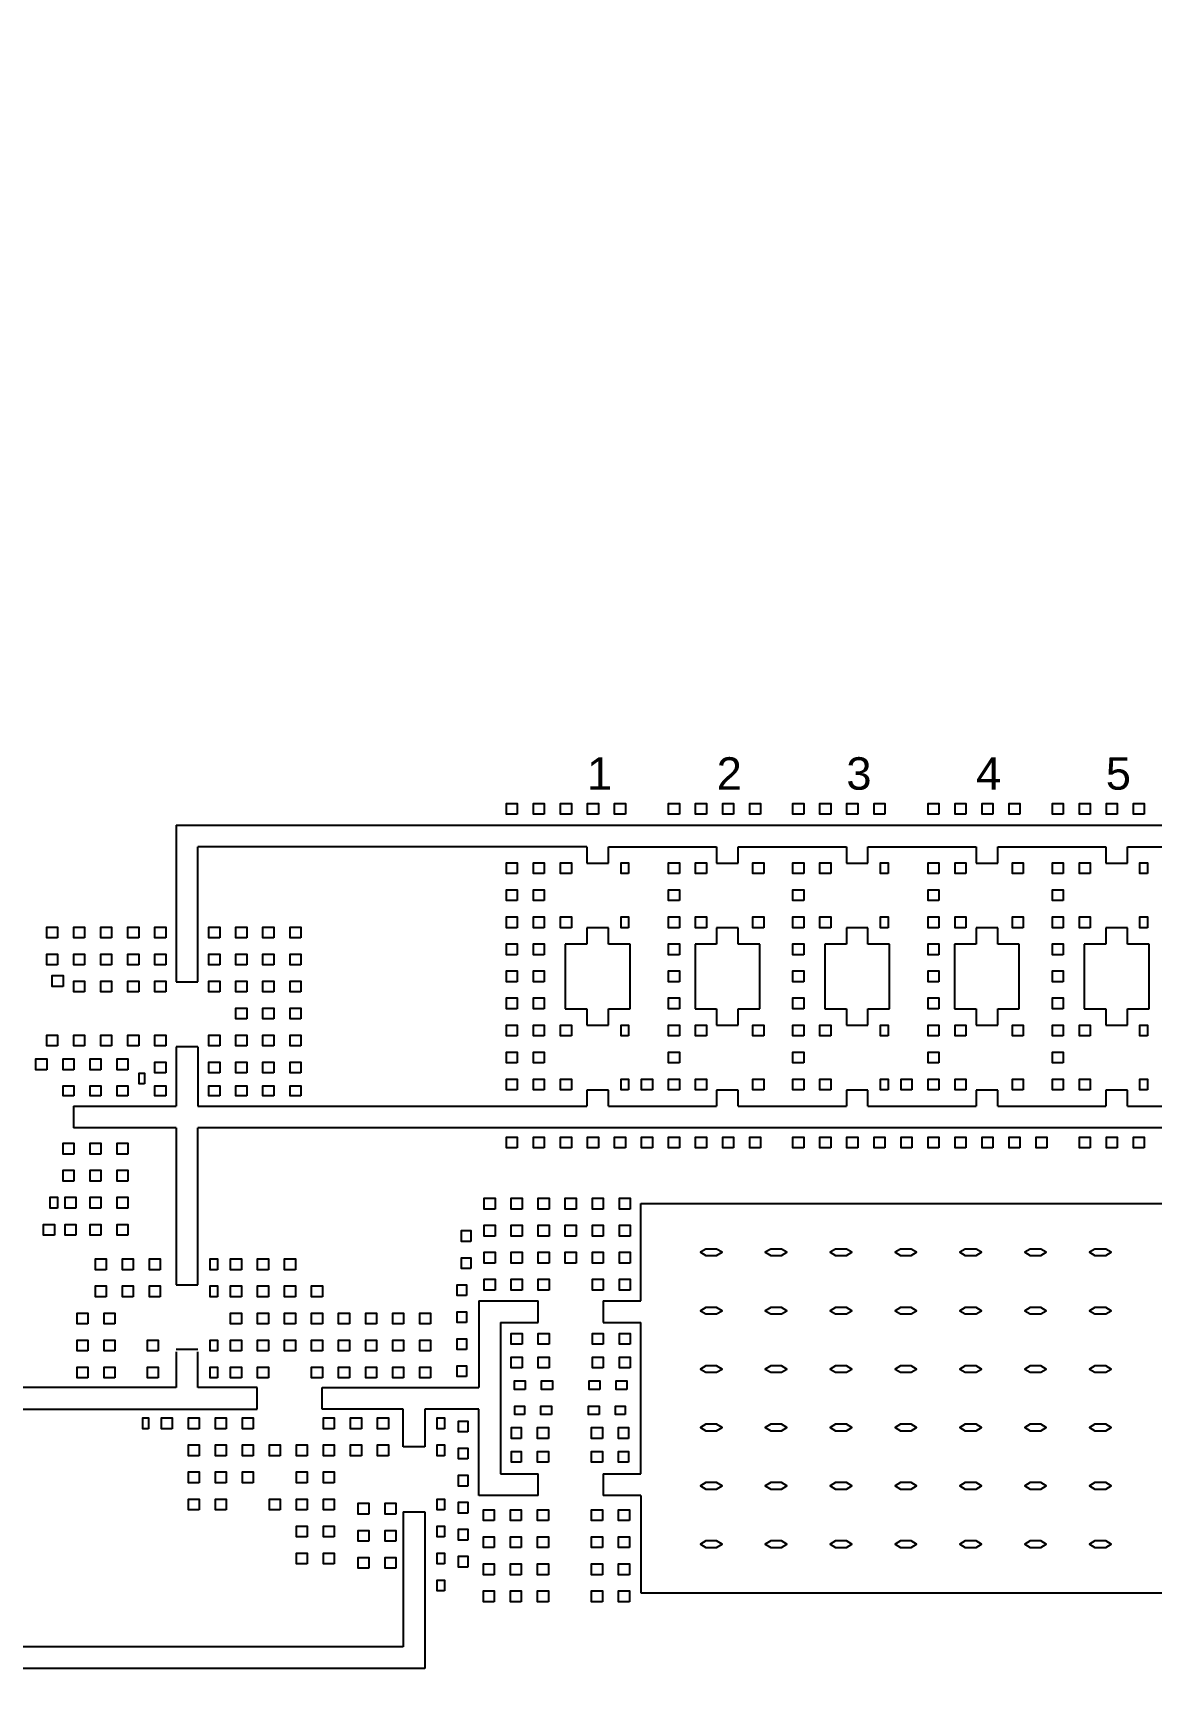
# Model space of a CAD drawing. Header units: millimetres. Extents: x -15719 to 274281, y 25504 to 323346.
# Drawn here: x 58276 to 63449, y 95999 to 103695 of the extents above; entities that cross this region are included whole.
import ezdxf

# ---------------------------------------------------------------- set-up
doc = ezdxf.new("R2010")
doc.units = ezdxf.units.MM
doc.layers.add('CLEAR', color=140, linetype='Continuous')
doc.layers.add('OPAQUE', color=10, linetype='Continuous')
doc.styles.get("Standard").update_dxf_attribs({"font": 'arial.ttf'})

msp = doc.modelspace()

# ---------------------------------------------------------------- linework, layer by layer
at = {"layer": 'CLEAR'}
for p, q in [((58936.8, 100033.7), (69386.8, 100033.7)), ((58936.8, 100033.7), (58936.8, 99308.7)), ((60836.8, 99933.7), (59036.8, 99933.7)), ((59036.8, 99308.7), (59036.8, 99933.7)), ((60836.8, 99933.7), (60836.8, 99858.7)), ((60936.8, 99858.7), (60936.8, 99933.7)), ((60936.8, 99933.7), (61436.8, 99933.7)), ((61436.8, 99933.7), (61436.8, 99858.7)), ((61536.8, 99858.7), (61536.8, 99933.7)), ((61536.8, 99933.7), (62036.8, 99933.7)), ((62036.8, 99933.7), (62036.8, 99858.7)), ((62136.8, 99858.7), (62136.8, 99933.7)), ((62136.8, 99933.7), (62636.8, 99933.7)), ((62636.8, 99933.7), (62636.8, 99858.7)), ((62736.8, 99858.7), (62736.8, 99933.7)), ((62736.8, 99933.7), (63236.8, 99933.7)), ((63236.8, 99933.7), (63236.8, 99858.7)), ((63336.8, 99858.7), (63336.8, 99933.7)), ((63336.8, 99933.7), (63836.8, 99933.7)), ((60836.8, 99858.7), (60936.8, 99858.7)), ((61436.8, 99858.7), (61536.8, 99858.7)), ((62036.8, 99858.7), (62136.8, 99858.7)), ((62636.8, 99858.7), (62736.8, 99858.7)), ((63236.8, 99858.7), (63336.8, 99858.7)), ((60936.8, 99558.7), (60836.8, 99558.7)), ((60836.8, 99558.7), (60836.8, 99483.7)), ((60936.8, 99483.7), (60936.8, 99558.7)), ((61536.8, 99558.7), (61436.8, 99558.7)), ((61436.8, 99558.7), (61436.8, 99483.7)), ((61536.8, 99483.7), (61536.8, 99558.7)), ((62136.8, 99558.7), (62036.8, 99558.7)), ((62036.8, 99558.7), (62036.8, 99483.7)), ((62136.8, 99483.7), (62136.8, 99558.7)), ((62736.8, 99558.7), (62636.8, 99558.7)), ((62636.8, 99558.7), (62636.8, 99483.7)), ((62736.8, 99483.7), (62736.8, 99558.7)), ((63336.8, 99558.7), (63236.8, 99558.7)), ((63236.8, 99558.7), (63236.8, 99483.7)), ((63336.8, 99483.7), (63336.8, 99558.7)), ((60836.8, 99483.7), (60736.8, 99483.7)), ((60736.8, 99483.7), (60736.8, 99183.7)), ((61036.8, 99483.7), (60936.8, 99483.7)), ((61036.8, 99183.7), (61036.8, 99483.7)), ((61436.8, 99483.7), (61336.8, 99483.7)), ((61336.8, 99483.7), (61336.8, 99183.7)), ((61636.8, 99483.7), (61536.8, 99483.7)), ((61636.8, 99183.7), (61636.8, 99483.7)), ((62036.8, 99483.7), (61936.8, 99483.7)), ((61936.8, 99483.7), (61936.8, 99183.7)), ((62236.8, 99483.7), (62136.8, 99483.7)), ((62236.8, 99183.7), (62236.8, 99483.7)), ((62636.8, 99483.7), (62536.8, 99483.7)), ((62536.8, 99483.7), (62536.8, 99183.7)), ((62836.8, 99483.7), (62736.8, 99483.7)), ((62836.8, 99183.7), (62836.8, 99483.7)), ((63236.8, 99483.7), (63136.8, 99483.7)), ((63136.8, 99483.7), (63136.8, 99183.7)), ((63436.8, 99483.7), (63336.8, 99483.7)), ((63436.8, 99183.7), (63436.8, 99483.7)), ((58936.8, 99308.7), (59036.8, 99308.7)), ((60736.8, 99183.7), (60836.8, 99183.7)), ((60836.8, 99183.7), (60836.8, 99108.7)), ((60936.8, 99183.7), (61036.8, 99183.7)), ((60936.8, 99108.7), (60936.8, 99183.7)), ((61336.8, 99183.7), (61436.8, 99183.7)), ((61436.8, 99183.7), (61436.8, 99108.7)), ((61536.8, 99183.7), (61636.8, 99183.7)), ((61536.8, 99108.7), (61536.8, 99183.7)), ((61936.8, 99183.7), (62036.8, 99183.7)), ((62036.8, 99183.7), (62036.8, 99108.7)), ((62136.8, 99183.7), (62236.8, 99183.7)), ((62136.8, 99108.7), (62136.8, 99183.7)), ((62536.8, 99183.7), (62636.8, 99183.7)), ((62636.8, 99183.7), (62636.8, 99108.7)), ((62736.8, 99183.7), (62836.8, 99183.7)), ((62736.8, 99108.7), (62736.8, 99183.7)), ((63136.8, 99183.7), (63236.8, 99183.7)), ((63236.8, 99183.7), (63236.8, 99108.7)), ((63336.8, 99183.7), (63436.8, 99183.7)), ((63336.8, 99108.7), (63336.8, 99183.7)), ((60836.8, 99108.7), (60936.8, 99108.7)), ((61436.8, 99108.7), (61536.8, 99108.7)), ((62036.8, 99108.7), (62136.8, 99108.7)), ((62636.8, 99108.7), (62736.8, 99108.7)), ((63236.8, 99108.7), (63336.8, 99108.7)), ((59036.8, 99008.7), (58936.8, 99008.7)), ((58936.8, 99008.7), (58936.8, 98733.7)), ((59036.8, 99008.7), (59036.8, 98733.7)), ((60936.8, 98808.7), (60836.8, 98808.7)), ((60836.8, 98808.7), (60836.8, 98733.7)), ((60936.8, 98733.7), (60936.8, 98808.7)), ((61536.8, 98808.7), (61436.8, 98808.7)), ((61436.8, 98808.7), (61436.8, 98733.7)), ((61536.8, 98733.7), (61536.8, 98808.7)), ((62136.8, 98808.7), (62036.8, 98808.7)), ((62036.8, 98808.7), (62036.8, 98733.7)), ((62136.8, 98733.7), (62136.8, 98808.7)), ((62736.8, 98808.7), (62636.8, 98808.7)), ((62636.8, 98808.7), (62636.8, 98733.7)), ((62736.8, 98733.7), (62736.8, 98808.7)), ((63336.8, 98808.7), (63236.8, 98808.7)), ((63236.8, 98808.7), (63236.8, 98733.7)), ((63336.8, 98733.7), (63336.8, 98808.7)), ((58461.8, 98733.7), (58461.8, 98633.7)), ((58461.8, 98733.7), (58936.8, 98733.7)), ((59036.8, 98733.7), (60836.8, 98733.7)), ((60936.8, 98733.7), (61436.8, 98733.7)), ((61536.8, 98733.7), (62036.8, 98733.7)), ((62136.8, 98733.7), (62636.8, 98733.7)), ((62736.8, 98733.7), (63236.8, 98733.7)), ((63336.8, 98733.7), (63836.8, 98733.7)), ((58936.8, 98633.7), (58461.8, 98633.7)), ((58936.8, 98633.7), (58936.8, 97908.7)), ((59036.8, 97908.7), (59036.8, 98633.7)), ((69036.8, 98633.7), (59036.8, 98633.7)), ((61086.8, 98283.7), (67436.8, 98283.7)), ((61086.8, 97833.7), (61086.8, 98283.7)), ((58936.8, 97908.7), (59036.8, 97908.7)), ((60336.8, 97833.7), (60611.8, 97833.7)), ((60336.8, 97833.7), (60336.8, 97433.7)), ((60611.8, 97733.7), (60611.8, 97833.7)), ((60911.8, 97833.7), (61086.8, 97833.7)), ((60911.8, 97833.7), (60911.8, 97733.7)), ((60436.8, 97733.7), (60611.8, 97733.7)), ((60436.8, 97733.7), (60436.8, 97033.7)), ((60911.8, 97733.7), (61086.8, 97733.7)), ((61086.8, 97033.7), (61086.8, 97733.7)), ((59036.8, 97608.7), (58936.8, 97608.7)), ((58936.8, 97598.7), (58936.8, 97433.7)), ((59036.8, 97433.7), (59036.8, 97598.7)), ((58936.8, 97433.7), (57911.8, 97433.7)), ((59311.8, 97433.7), (59036.8, 97433.7)), ((59311.8, 97333.7), (59311.8, 97433.7)), ((59611.8, 97333.7), (59611.8, 97433.7)), ((59611.8, 97433.7), (60336.8, 97433.7)), ((57911.8, 97333.7), (59311.8, 97333.7)), ((59986.8, 97333.7), (59611.8, 97333.7)), ((59986.8, 97158.7), (59986.8, 97333.7)), ((60086.8, 97333.7), (60086.8, 97158.7)), ((60336.8, 97333.7), (60086.8, 97333.7)), ((60336.8, 96933.7), (60336.8, 97333.7)), ((60086.8, 97158.7), (59986.8, 97158.7)), ((60436.8, 97033.7), (60611.8, 97033.7)), ((60611.8, 96933.7), (60611.8, 97033.7)), ((60911.8, 97033.7), (61086.8, 97033.7)), ((60911.8, 97033.7), (60911.8, 96933.7)), ((60611.8, 96933.7), (60336.8, 96933.7)), ((61086.8, 96933.7), (60911.8, 96933.7)), ((61086.8, 96933.7), (61086.8, 96483.7)), ((59986.8, 96858.7), (60086.8, 96858.7)), ((59986.8, 96858.7), (59986.8, 96233.7)), ((60086.8, 96858.7), (60086.8, 96133.7)), ((61086.8, 96483.7), (67436.8, 96483.7)), ((59986.8, 96233.7), (56774.1, 96233.7)), ((60086.8, 96133.7), (56808.1, 96133.7))]:
    msp.add_line(p, q, dxfattribs=at)
for points in [[(60514.7, 100084.6), (60464.7, 100084.6), (60464.7, 100134.6), (60514.7, 100134.6)], [(60639.7, 100084.6), (60589.7, 100084.6), (60589.7, 100134.6), (60639.7, 100134.6)], [(60764.7, 100084.6), (60714.7, 100084.6), (60714.7, 100134.6), (60764.7, 100134.6)], [(60889.7, 100084.6), (60839.7, 100084.6), (60839.7, 100134.6), (60889.7, 100134.6)], [(61014.7, 100084.6), (60964.7, 100084.6), (60964.7, 100134.6), (61014.7, 100134.6)], [(61264.7, 100084.6), (61214.7, 100084.6), (61214.7, 100134.6), (61264.7, 100134.6)], [(61389.7, 100084.6), (61339.7, 100084.6), (61339.7, 100134.6), (61389.7, 100134.6)], [(61514.7, 100084.6), (61464.7, 100084.6), (61464.7, 100134.6), (61514.7, 100134.6)], [(61639.7, 100084.6), (61589.7, 100084.6), (61589.7, 100134.6), (61639.7, 100134.6)], [(61839.7, 100084.6), (61789.7, 100084.6), (61789.7, 100134.6), (61839.7, 100134.6)], [(61964.7, 100084.6), (61914.7, 100084.6), (61914.7, 100134.6), (61964.7, 100134.6)], [(62089.7, 100084.6), (62039.7, 100084.6), (62039.7, 100134.6), (62089.7, 100134.6)], [(62214.7, 100084.6), (62164.7, 100084.6), (62164.7, 100134.6), (62214.7, 100134.6)], [(62464.7, 100084.6), (62414.7, 100084.6), (62414.7, 100134.6), (62464.7, 100134.6)], [(62589.7, 100084.6), (62539.7, 100084.6), (62539.7, 100134.6), (62589.7, 100134.6)], [(62714.7, 100084.6), (62664.7, 100084.6), (62664.7, 100134.6), (62714.7, 100134.6)], [(62839.7, 100084.6), (62789.7, 100084.6), (62789.7, 100134.6), (62839.7, 100134.6)], [(63039.7, 100084.6), (62989.7, 100084.6), (62989.7, 100134.6), (63039.7, 100134.6)], [(63164.7, 100084.6), (63114.7, 100084.6), (63114.7, 100134.6), (63164.7, 100134.6)], [(63289.7, 100084.6), (63239.7, 100084.6), (63239.7, 100134.6), (63289.7, 100134.6)], [(63414.7, 100084.6), (63364.7, 100084.6), (63364.7, 100134.6), (63414.7, 100134.6)], [(60514.7, 99809.6), (60464.7, 99809.6), (60464.7, 99859.6), (60514.7, 99859.6)], [(60639.7, 99809.6), (60589.7, 99809.6), (60589.7, 99859.6), (60639.7, 99859.6)], [(60764.7, 99809.6), (60714.7, 99809.6), (60714.7, 99859.6), (60764.7, 99859.6)], [(61029.7, 99809.6), (60994.7, 99809.6), (60994.7, 99859.6), (61029.7, 99859.6)], [(61264.7, 99809.6), (61214.7, 99809.6), (61214.7, 99859.6), (61264.7, 99859.6)], [(61389.7, 99809.6), (61339.7, 99809.6), (61339.7, 99859.6), (61389.7, 99859.6)], [(61654.7, 99809.6), (61604.7, 99809.6), (61604.7, 99859.6), (61654.7, 99859.6)], [(61839.7, 99809.6), (61789.7, 99809.6), (61789.7, 99859.6), (61839.7, 99859.6)], [(61964.7, 99809.6), (61914.7, 99809.6), (61914.7, 99859.6), (61964.7, 99859.6)], [(62229.7, 99809.6), (62194.7, 99809.6), (62194.7, 99859.6), (62229.7, 99859.6)], [(62464.7, 99809.6), (62414.7, 99809.6), (62414.7, 99859.6), (62464.7, 99859.6)], [(62589.7, 99809.6), (62539.7, 99809.6), (62539.7, 99859.6), (62589.7, 99859.6)], [(62854.7, 99809.6), (62804.7, 99809.6), (62804.7, 99859.6), (62854.7, 99859.6)], [(63039.7, 99809.6), (62989.7, 99809.6), (62989.7, 99859.6), (63039.7, 99859.6)], [(63164.7, 99809.6), (63114.7, 99809.6), (63114.7, 99859.6), (63164.7, 99859.6)], [(63429.7, 99809.6), (63394.7, 99809.6), (63394.7, 99859.6), (63429.7, 99859.6)], [(60514.7, 99684.6), (60464.7, 99684.6), (60464.7, 99734.6), (60514.7, 99734.6)], [(60639.7, 99684.6), (60589.7, 99684.6), (60589.7, 99734.6), (60639.7, 99734.6)], [(61264.7, 99684.6), (61214.7, 99684.6), (61214.7, 99734.6), (61264.7, 99734.6)], [(61839.7, 99684.6), (61789.7, 99684.6), (61789.7, 99734.6), (61839.7, 99734.6)], [(62464.7, 99684.6), (62414.7, 99684.6), (62414.7, 99734.6), (62464.7, 99734.6)], [(63039.7, 99684.6), (62989.7, 99684.6), (62989.7, 99734.6), (63039.7, 99734.6)], [(60514.7, 99559.6), (60464.7, 99559.6), (60464.7, 99609.6), (60514.7, 99609.6)], [(60639.7, 99559.6), (60589.7, 99559.6), (60589.7, 99609.6), (60639.7, 99609.6)], [(60764.7, 99559.6), (60714.7, 99559.6), (60714.7, 99609.6), (60764.7, 99609.6)], [(61029.7, 99559.6), (60994.7, 99559.6), (60994.7, 99609.6), (61029.7, 99609.6)], [(61264.7, 99559.6), (61214.7, 99559.6), (61214.7, 99609.6), (61264.7, 99609.6)], [(61389.7, 99559.6), (61339.7, 99559.6), (61339.7, 99609.6), (61389.7, 99609.6)], [(61654.7, 99559.6), (61604.7, 99559.6), (61604.7, 99609.6), (61654.7, 99609.6)], [(61839.7, 99559.6), (61789.7, 99559.6), (61789.7, 99609.6), (61839.7, 99609.6)], [(61964.7, 99559.6), (61914.7, 99559.6), (61914.7, 99609.6), (61964.7, 99609.6)], [(62229.7, 99559.6), (62194.7, 99559.6), (62194.7, 99609.6), (62229.7, 99609.6)], [(62464.7, 99559.6), (62414.7, 99559.6), (62414.7, 99609.6), (62464.7, 99609.6)], [(62589.7, 99559.6), (62539.7, 99559.6), (62539.7, 99609.6), (62589.7, 99609.6)], [(62854.7, 99559.6), (62804.7, 99559.6), (62804.7, 99609.6), (62854.7, 99609.6)], [(63039.7, 99559.6), (62989.7, 99559.6), (62989.7, 99609.6), (63039.7, 99609.6)], [(63164.7, 99559.6), (63114.7, 99559.6), (63114.7, 99609.6), (63164.7, 99609.6)], [(63429.7, 99559.6), (63394.7, 99559.6), (63394.7, 99609.6), (63429.7, 99609.6)], [(58388.3, 99512.8), (58338.3, 99512.8), (58338.3, 99562.8), (58388.3, 99562.8)], [(58513.3, 99512.8), (58463.3, 99512.8), (58463.3, 99562.8), (58513.3, 99562.8)], [(58638.3, 99512.8), (58588.3, 99512.8), (58588.3, 99562.8), (58638.3, 99562.8)], [(58763.3, 99512.8), (58713.3, 99512.8), (58713.3, 99562.8), (58763.3, 99562.8)], [(58888.3, 99512.8), (58838.3, 99512.8), (58838.3, 99562.8), (58888.3, 99562.8)], [(59138.3, 99512.8), (59088.3, 99512.8), (59088.3, 99562.8), (59138.3, 99562.8)], [(59263.3, 99512.8), (59213.3, 99512.8), (59213.3, 99562.8), (59263.3, 99562.8)], [(59388.3, 99512.8), (59338.3, 99512.8), (59338.3, 99562.8), (59388.3, 99562.8)], [(59513.3, 99512.8), (59463.3, 99512.8), (59463.3, 99562.8), (59513.3, 99562.8)], [(60514.7, 99434.6), (60464.7, 99434.6), (60464.7, 99484.6), (60514.7, 99484.6)], [(60639.7, 99434.6), (60589.7, 99434.6), (60589.7, 99484.6), (60639.7, 99484.6)], [(61264.7, 99434.6), (61214.7, 99434.6), (61214.7, 99484.6), (61264.7, 99484.6)], [(61839.7, 99434.6), (61789.7, 99434.6), (61789.7, 99484.6), (61839.7, 99484.6)], [(62464.7, 99434.6), (62414.7, 99434.6), (62414.7, 99484.6), (62464.7, 99484.6)], [(63039.7, 99434.6), (62989.7, 99434.6), (62989.7, 99484.6), (63039.7, 99484.6)], [(58388.3, 99387.8), (58338.3, 99387.8), (58338.3, 99437.8), (58388.3, 99437.8)], [(58513.3, 99387.8), (58463.3, 99387.8), (58463.3, 99437.8), (58513.3, 99437.8)], [(58638.3, 99387.8), (58588.3, 99387.8), (58588.3, 99437.8), (58638.3, 99437.8)], [(58763.3, 99387.8), (58713.3, 99387.8), (58713.3, 99437.8), (58763.3, 99437.8)], [(58888.3, 99387.8), (58838.3, 99387.8), (58838.3, 99437.8), (58888.3, 99437.8)], [(59138.3, 99387.8), (59088.3, 99387.8), (59088.3, 99437.8), (59138.3, 99437.8)], [(59263.3, 99387.8), (59213.3, 99387.8), (59213.3, 99437.8), (59263.3, 99437.8)], [(59388.3, 99387.8), (59338.3, 99387.8), (59338.3, 99437.8), (59388.3, 99437.8)], [(59513.3, 99387.8), (59463.3, 99387.8), (59463.3, 99437.8), (59513.3, 99437.8)], [(58413.3, 99287.8), (58363.3, 99287.8), (58363.3, 99337.8), (58413.3, 99337.8)], [(58513.3, 99262.8), (58463.3, 99262.8), (58463.3, 99312.8), (58513.3, 99312.8)], [(58638.3, 99262.8), (58588.3, 99262.8), (58588.3, 99312.8), (58638.3, 99312.8)], [(58763.3, 99262.8), (58713.3, 99262.8), (58713.3, 99312.8), (58763.3, 99312.8)], [(58888.3, 99262.8), (58838.3, 99262.8), (58838.3, 99312.8), (58888.3, 99312.8)], [(59138.3, 99262.8), (59088.3, 99262.8), (59088.3, 99312.8), (59138.3, 99312.8)], [(59263.3, 99262.8), (59213.3, 99262.8), (59213.3, 99312.8), (59263.3, 99312.8)], [(59388.3, 99262.8), (59338.3, 99262.8), (59338.3, 99312.8), (59388.3, 99312.8)], [(59513.3, 99262.8), (59463.3, 99262.8), (59463.3, 99312.8), (59513.3, 99312.8)], [(60514.7, 99309.6), (60464.7, 99309.6), (60464.7, 99359.6), (60514.7, 99359.6)], [(60639.7, 99309.6), (60589.7, 99309.6), (60589.7, 99359.6), (60639.7, 99359.6)], [(61264.7, 99309.6), (61214.7, 99309.6), (61214.7, 99359.6), (61264.7, 99359.6)], [(61839.7, 99309.6), (61789.7, 99309.6), (61789.7, 99359.6), (61839.7, 99359.6)], [(62464.7, 99309.6), (62414.7, 99309.6), (62414.7, 99359.6), (62464.7, 99359.6)], [(63039.7, 99309.6), (62989.7, 99309.6), (62989.7, 99359.6), (63039.7, 99359.6)], [(60514.7, 99184.6), (60464.7, 99184.6), (60464.7, 99234.6), (60514.7, 99234.6)], [(60639.7, 99184.6), (60589.7, 99184.6), (60589.7, 99234.6), (60639.7, 99234.6)], [(61264.7, 99184.6), (61214.7, 99184.6), (61214.7, 99234.6), (61264.7, 99234.6)], [(61839.7, 99184.6), (61789.7, 99184.6), (61789.7, 99234.6), (61839.7, 99234.6)], [(62464.7, 99184.6), (62414.7, 99184.6), (62414.7, 99234.6), (62464.7, 99234.6)], [(63039.7, 99184.6), (62989.7, 99184.6), (62989.7, 99234.6), (63039.7, 99234.6)], [(59263.3, 99137.8), (59213.3, 99137.8), (59213.3, 99187.8), (59263.3, 99187.8)], [(59388.3, 99137.8), (59338.3, 99137.8), (59338.3, 99187.8), (59388.3, 99187.8)], [(59513.3, 99137.8), (59463.3, 99137.8), (59463.3, 99187.8), (59513.3, 99187.8)], [(58388.3, 99012.8), (58338.3, 99012.8), (58338.3, 99062.8), (58388.3, 99062.8)], [(58513.3, 99012.8), (58463.3, 99012.8), (58463.3, 99062.8), (58513.3, 99062.8)], [(58638.3, 99012.8), (58588.3, 99012.8), (58588.3, 99062.8), (58638.3, 99062.8)], [(58763.3, 99012.8), (58713.3, 99012.8), (58713.3, 99062.8), (58763.3, 99062.8)], [(58888.3, 99012.8), (58838.3, 99012.8), (58838.3, 99062.8), (58888.3, 99062.8)], [(59138.3, 99012.8), (59088.3, 99012.8), (59088.3, 99062.8), (59138.3, 99062.8)], [(59263.3, 99012.8), (59213.3, 99012.8), (59213.3, 99062.8), (59263.3, 99062.8)], [(59388.3, 99012.8), (59338.3, 99012.8), (59338.3, 99062.8), (59388.3, 99062.8)], [(59513.3, 99012.8), (59463.3, 99012.8), (59463.3, 99062.8), (59513.3, 99062.8)], [(60514.7, 99059.6), (60464.7, 99059.6), (60464.7, 99109.6), (60514.7, 99109.6)], [(60639.7, 99059.6), (60589.7, 99059.6), (60589.7, 99109.6), (60639.7, 99109.6)], [(60764.7, 99059.6), (60714.7, 99059.6), (60714.7, 99109.6), (60764.7, 99109.6)], [(61029.7, 99059.6), (60994.7, 99059.6), (60994.7, 99109.6), (61029.7, 99109.6)], [(61264.7, 99059.6), (61214.7, 99059.6), (61214.7, 99109.6), (61264.7, 99109.6)], [(61389.7, 99059.6), (61339.7, 99059.6), (61339.7, 99109.6), (61389.7, 99109.6)], [(61654.7, 99059.6), (61604.7, 99059.6), (61604.7, 99109.6), (61654.7, 99109.6)], [(61839.7, 99059.6), (61789.7, 99059.6), (61789.7, 99109.6), (61839.7, 99109.6)], [(61964.7, 99059.6), (61914.7, 99059.6), (61914.7, 99109.6), (61964.7, 99109.6)], [(62229.7, 99059.6), (62194.7, 99059.6), (62194.7, 99109.6), (62229.7, 99109.6)], [(62464.7, 99059.6), (62414.7, 99059.6), (62414.7, 99109.6), (62464.7, 99109.6)], [(62589.7, 99059.6), (62539.7, 99059.6), (62539.7, 99109.6), (62589.7, 99109.6)], [(62854.7, 99059.6), (62804.7, 99059.6), (62804.7, 99109.6), (62854.7, 99109.6)], [(63039.7, 99059.6), (62989.7, 99059.6), (62989.7, 99109.6), (63039.7, 99109.6)], [(63164.7, 99059.6), (63114.7, 99059.6), (63114.7, 99109.6), (63164.7, 99109.6)], [(63429.7, 99059.6), (63394.7, 99059.6), (63394.7, 99109.6), (63429.7, 99109.6)], [(60514.7, 98934.6), (60464.7, 98934.6), (60464.7, 98984.6), (60514.7, 98984.6)], [(60639.7, 98934.6), (60589.7, 98934.6), (60589.7, 98984.6), (60639.7, 98984.6)], [(61264.7, 98934.6), (61214.7, 98934.6), (61214.7, 98984.6), (61264.7, 98984.6)], [(61839.7, 98934.6), (61789.7, 98934.6), (61789.7, 98984.6), (61839.7, 98984.6)], [(62464.7, 98934.6), (62414.7, 98934.6), (62414.7, 98984.6), (62464.7, 98984.6)], [(63039.7, 98934.6), (62989.7, 98934.6), (62989.7, 98984.6), (63039.7, 98984.6)], [(58338.3, 98902.8), (58288.3, 98902.8), (58288.3, 98952.8), (58338.3, 98952.8)], [(58463.3, 98902.8), (58413.3, 98902.8), (58413.3, 98952.8), (58463.3, 98952.8)], [(58588.3, 98902.8), (58538.3, 98902.8), (58538.3, 98952.8), (58588.3, 98952.8)], [(58713.3, 98902.8), (58663.3, 98902.8), (58663.3, 98952.8), (58713.3, 98952.8)], [(58888.3, 98887.8), (58838.3, 98887.8), (58838.3, 98937.8), (58888.3, 98937.8)], [(59138.3, 98887.8), (59088.3, 98887.8), (59088.3, 98937.8), (59138.3, 98937.8)], [(59263.3, 98887.8), (59213.3, 98887.8), (59213.3, 98937.8), (59263.3, 98937.8)], [(59388.3, 98887.8), (59338.3, 98887.8), (59338.3, 98937.8), (59388.3, 98937.8)], [(59513.3, 98887.8), (59463.3, 98887.8), (59463.3, 98937.8), (59513.3, 98937.8)], [(58463.3, 98782.8), (58413.3, 98782.8), (58413.3, 98827.8), (58463.3, 98827.8)], [(58588.3, 98782.8), (58538.3, 98782.8), (58538.3, 98827.8), (58588.3, 98827.8)], [(58713.3, 98782.8), (58663.3, 98782.8), (58663.3, 98827.8), (58713.3, 98827.8)], [(58790.2, 98836.9), (58765.2, 98836.9), (58765.2, 98886.9), (58790.2, 98886.9)], [(58888.3, 98782.8), (58838.3, 98782.8), (58838.3, 98827.8), (58888.3, 98827.8)], [(59138.3, 98782.8), (59088.3, 98782.8), (59088.3, 98827.8), (59138.3, 98827.8)], [(59263.3, 98782.8), (59213.3, 98782.8), (59213.3, 98827.8), (59263.3, 98827.8)], [(59388.3, 98782.8), (59338.3, 98782.8), (59338.3, 98827.8), (59388.3, 98827.8)], [(59513.3, 98782.8), (59463.3, 98782.8), (59463.3, 98827.8), (59513.3, 98827.8)], [(60514.7, 98809.6), (60464.7, 98809.6), (60464.7, 98859.6), (60514.7, 98859.6)], [(60639.7, 98809.6), (60589.7, 98809.6), (60589.7, 98859.6), (60639.7, 98859.6)], [(60764.7, 98809.6), (60714.7, 98809.6), (60714.7, 98859.6), (60764.7, 98859.6)], [(61029.7, 98809.6), (60994.7, 98809.6), (60994.7, 98859.6), (61029.7, 98859.6)], [(61139.7, 98809.6), (61089.7, 98809.6), (61089.7, 98859.6), (61139.7, 98859.6)], [(61264.7, 98809.6), (61214.7, 98809.6), (61214.7, 98859.6), (61264.7, 98859.6)], [(61389.7, 98809.6), (61339.7, 98809.6), (61339.7, 98859.6), (61389.7, 98859.6)], [(61654.7, 98809.6), (61604.7, 98809.6), (61604.7, 98859.6), (61654.7, 98859.6)], [(61839.7, 98809.6), (61789.7, 98809.6), (61789.7, 98859.6), (61839.7, 98859.6)], [(61964.7, 98809.6), (61914.7, 98809.6), (61914.7, 98859.6), (61964.7, 98859.6)], [(62229.7, 98809.6), (62194.7, 98809.6), (62194.7, 98859.6), (62229.7, 98859.6)], [(62339.7, 98809.6), (62289.7, 98809.6), (62289.7, 98859.6), (62339.7, 98859.6)], [(62464.7, 98809.6), (62414.7, 98809.6), (62414.7, 98859.6), (62464.7, 98859.6)], [(62589.7, 98809.6), (62539.7, 98809.6), (62539.7, 98859.6), (62589.7, 98859.6)], [(62854.7, 98809.6), (62804.7, 98809.6), (62804.7, 98859.6), (62854.7, 98859.6)], [(63039.7, 98809.6), (62989.7, 98809.6), (62989.7, 98859.6), (63039.7, 98859.6)], [(63164.7, 98809.6), (63114.7, 98809.6), (63114.7, 98859.6), (63164.7, 98859.6)], [(63429.7, 98809.6), (63394.7, 98809.6), (63394.7, 98859.6), (63429.7, 98859.6)], [(58463.3, 98512.8), (58413.3, 98512.8), (58413.3, 98562.8), (58463.3, 98562.8)], [(58588.3, 98512.8), (58538.3, 98512.8), (58538.3, 98562.8), (58588.3, 98562.8)], [(58713.3, 98512.8), (58663.3, 98512.8), (58663.3, 98562.8), (58713.3, 98562.8)], [(60514.7, 98541.1), (60464.7, 98541.1), (60464.7, 98591.1), (60514.7, 98591.1)], [(60639.7, 98541.1), (60589.7, 98541.1), (60589.7, 98591.1), (60639.7, 98591.1)], [(60764.7, 98541.1), (60714.7, 98541.1), (60714.7, 98591.1), (60764.7, 98591.1)], [(60889.7, 98541.1), (60839.7, 98541.1), (60839.7, 98591.1), (60889.7, 98591.1)], [(61014.7, 98541.1), (60964.7, 98541.1), (60964.7, 98591.1), (61014.7, 98591.1)], [(61139.7, 98541.1), (61089.7, 98541.1), (61089.7, 98591.1), (61139.7, 98591.1)], [(61264.7, 98541.1), (61214.7, 98541.1), (61214.7, 98591.1), (61264.7, 98591.1)], [(61389.7, 98541.1), (61339.7, 98541.1), (61339.7, 98591.1), (61389.7, 98591.1)], [(61514.7, 98541.1), (61464.7, 98541.1), (61464.7, 98591.1), (61514.7, 98591.1)], [(61639.7, 98541.1), (61589.7, 98541.1), (61589.7, 98591.1), (61639.7, 98591.1)], [(61839.7, 98541.1), (61789.7, 98541.1), (61789.7, 98591.1), (61839.7, 98591.1)], [(61964.7, 98541.1), (61914.7, 98541.1), (61914.7, 98591.1), (61964.7, 98591.1)], [(62089.7, 98541.1), (62039.7, 98541.1), (62039.7, 98591.1), (62089.7, 98591.1)], [(62214.7, 98541.1), (62164.7, 98541.1), (62164.7, 98591.1), (62214.7, 98591.1)], [(62339.7, 98541.1), (62289.7, 98541.1), (62289.7, 98591.1), (62339.7, 98591.1)], [(62464.7, 98541.1), (62414.7, 98541.1), (62414.7, 98591.1), (62464.7, 98591.1)], [(62589.7, 98541.1), (62539.7, 98541.1), (62539.7, 98591.1), (62589.7, 98591.1)], [(62714.7, 98541.1), (62664.7, 98541.1), (62664.7, 98591.1), (62714.7, 98591.1)], [(62839.7, 98541.1), (62789.7, 98541.1), (62789.7, 98591.1), (62839.7, 98591.1)], [(62964.7, 98541.1), (62914.7, 98541.1), (62914.7, 98591.1), (62964.7, 98591.1)], [(63164.7, 98541.1), (63114.7, 98541.1), (63114.7, 98591.1), (63164.7, 98591.1)], [(63289.7, 98541.1), (63239.7, 98541.1), (63239.7, 98591.1), (63289.7, 98591.1)], [(63414.7, 98541.1), (63364.7, 98541.1), (63364.7, 98591.1), (63414.7, 98591.1)], [(58463.3, 98387.8), (58413.3, 98387.8), (58413.3, 98437.8), (58463.3, 98437.8)], [(58588.3, 98387.8), (58538.3, 98387.8), (58538.3, 98437.8), (58588.3, 98437.8)], [(58713.3, 98387.8), (58663.3, 98387.8), (58663.3, 98437.8), (58713.3, 98437.8)], [(58388.3, 98262.8), (58353.3, 98262.8), (58353.3, 98312.8), (58388.3, 98312.8)], [(58473.3, 98262.8), (58423.3, 98262.8), (58423.3, 98312.8), (58473.3, 98312.8)], [(58588.3, 98262.8), (58538.3, 98262.8), (58538.3, 98312.8), (58588.3, 98312.8)], [(58713.3, 98262.8), (58663.3, 98262.8), (58663.3, 98312.8), (58713.3, 98312.8)], [(60411.8, 98258.7), (60361.8, 98258.7), (60361.8, 98308.7), (60411.8, 98308.7)], [(60536.8, 98258.7), (60486.8, 98258.7), (60486.8, 98308.7), (60536.8, 98308.7)], [(60661.8, 98258.7), (60611.8, 98258.7), (60611.8, 98308.7), (60661.8, 98308.7)], [(60786.8, 98258.7), (60736.8, 98258.7), (60736.8, 98308.7), (60786.8, 98308.7)], [(60911.8, 98258.7), (60861.8, 98258.7), (60861.8, 98308.7), (60911.8, 98308.7)], [(61036.8, 98258.7), (60986.8, 98258.7), (60986.8, 98308.7), (61036.8, 98308.7)], [(58373.3, 98137.8), (58323.3, 98137.8), (58323.3, 98187.8), (58373.3, 98187.8)], [(58473.3, 98137.8), (58423.3, 98137.8), (58423.3, 98187.8), (58473.3, 98187.8)], [(58588.3, 98137.8), (58538.3, 98137.8), (58538.3, 98187.8), (58588.3, 98187.8)], [(58713.3, 98137.8), (58663.3, 98137.8), (58663.3, 98187.8), (58713.3, 98187.8)], [(60299.3, 98108.7), (60256.8, 98108.7), (60256.8, 98158.7), (60299.3, 98158.7)], [(60411.8, 98133.7), (60361.8, 98133.7), (60361.8, 98183.7), (60411.8, 98183.7)], [(60536.8, 98133.7), (60486.8, 98133.7), (60486.8, 98183.7), (60536.8, 98183.7)], [(60661.8, 98133.7), (60611.8, 98133.7), (60611.8, 98183.7), (60661.8, 98183.7)], [(60786.8, 98133.7), (60736.8, 98133.7), (60736.8, 98183.7), (60786.8, 98183.7)], [(60911.8, 98133.7), (60861.8, 98133.7), (60861.8, 98183.7), (60911.8, 98183.7)], [(61036.8, 98133.7), (60986.8, 98133.7), (60986.8, 98183.7), (61036.8, 98183.7)], [(60411.8, 98008.7), (60361.8, 98008.7), (60361.8, 98058.7), (60411.8, 98058.7)], [(60536.8, 98008.7), (60486.8, 98008.7), (60486.8, 98058.7), (60536.8, 98058.7)], [(60661.8, 98008.7), (60611.8, 98008.7), (60611.8, 98058.7), (60661.8, 98058.7)], [(60786.8, 98008.7), (60736.8, 98008.7), (60736.8, 98058.7), (60786.8, 98058.7)], [(60911.8, 98008.7), (60861.8, 98008.7), (60861.8, 98058.7), (60911.8, 98058.7)], [(61036.8, 98008.7), (60986.8, 98008.7), (60986.8, 98058.7), (61036.8, 98058.7)], [(61386.8, 98043.7), (61436.8, 98043.7), (61461.8, 98058.7), (61461.8, 98058.7), (61436.8, 98073.7), (61386.8, 98073.7), (61361.8, 98058.7), (61361.8, 98058.7)], [(61686.8, 98043.7), (61736.8, 98043.7), (61761.8, 98058.7), (61761.8, 98058.7), (61736.8, 98073.7), (61686.8, 98073.7), (61661.8, 98058.7), (61661.8, 98058.7)], [(61986.8, 98043.7), (62036.8, 98043.7), (62061.8, 98058.7), (62061.8, 98058.7), (62036.8, 98073.7), (61986.8, 98073.7), (61961.8, 98058.7), (61961.8, 98058.7)], [(62286.8, 98043.7), (62336.8, 98043.7), (62361.8, 98058.7), (62361.8, 98058.7), (62336.8, 98073.7), (62286.8, 98073.7), (62261.8, 98058.7), (62261.8, 98058.7)], [(62586.8, 98043.7), (62636.8, 98043.7), (62661.8, 98058.7), (62661.8, 98058.7), (62636.8, 98073.7), (62586.8, 98073.7), (62561.8, 98058.7), (62561.8, 98058.7)], [(62886.8, 98043.7), (62936.8, 98043.7), (62961.8, 98058.7), (62961.8, 98058.7), (62936.8, 98073.7), (62886.8, 98073.7), (62861.8, 98058.7), (62861.8, 98058.7)], [(63186.8, 98043.7), (63236.8, 98043.7), (63261.8, 98058.7), (63261.8, 98058.7), (63236.8, 98073.7), (63186.8, 98073.7), (63161.8, 98058.7), (63161.8, 98058.7)], [(58613.3, 97977.8), (58563.3, 97977.8), (58563.3, 98027.8), (58613.3, 98027.8)], [(58738.3, 97977.8), (58688.3, 97977.8), (58688.3, 98027.8), (58738.3, 98027.8)], [(58863.3, 97977.8), (58813.3, 97977.8), (58813.3, 98027.8), (58863.3, 98027.8)], [(59128.3, 97977.8), (59093.3, 97977.8), (59093.3, 98027.8), (59128.3, 98027.8)], [(59238.3, 97977.8), (59188.3, 97977.8), (59188.3, 98027.8), (59238.3, 98027.8)], [(59363.3, 97977.8), (59313.3, 97977.8), (59313.3, 98027.8), (59363.3, 98027.8)], [(59488.3, 97977.8), (59438.3, 97977.8), (59438.3, 98027.8), (59488.3, 98027.8)], [(60299.3, 97983.7), (60256.8, 97983.7), (60256.8, 98033.7), (60299.3, 98033.7)], [(58613.3, 97852.8), (58563.3, 97852.8), (58563.3, 97902.8), (58613.3, 97902.8)], [(58738.3, 97852.8), (58688.3, 97852.8), (58688.3, 97902.8), (58738.3, 97902.8)], [(58863.3, 97852.8), (58813.3, 97852.8), (58813.3, 97902.8), (58863.3, 97902.8)], [(59128.3, 97852.8), (59093.3, 97852.8), (59093.3, 97902.8), (59128.3, 97902.8)], [(59238.3, 97852.8), (59188.3, 97852.8), (59188.3, 97902.8), (59238.3, 97902.8)], [(59363.3, 97852.8), (59313.3, 97852.8), (59313.3, 97902.8), (59363.3, 97902.8)], [(59488.3, 97852.8), (59438.3, 97852.8), (59438.3, 97902.8), (59488.3, 97902.8)], [(59613.3, 97852.8), (59563.3, 97852.8), (59563.3, 97902.8), (59613.3, 97902.8)], [(60279.3, 97858.7), (60236.8, 97858.7), (60236.8, 97908.7), (60279.3, 97908.7)], [(60411.8, 97883.7), (60361.8, 97883.7), (60361.8, 97933.7), (60411.8, 97933.7)], [(60536.8, 97883.7), (60486.8, 97883.7), (60486.8, 97933.7), (60536.8, 97933.7)], [(60661.8, 97883.7), (60611.8, 97883.7), (60611.8, 97933.7), (60661.8, 97933.7)], [(60911.8, 97883.7), (60861.8, 97883.7), (60861.8, 97933.7), (60911.8, 97933.7)], [(61036.8, 97883.7), (60986.8, 97883.7), (60986.8, 97933.7), (61036.8, 97933.7)], [(58528.3, 97727.8), (58478.3, 97727.8), (58478.3, 97777.8), (58528.3, 97777.8)], [(58653.3, 97727.8), (58603.3, 97727.8), (58603.3, 97777.8), (58653.3, 97777.8)], [(59238.3, 97727.8), (59188.3, 97727.8), (59188.3, 97777.8), (59238.3, 97777.8)], [(59363.3, 97727.8), (59313.3, 97727.8), (59313.3, 97777.8), (59363.3, 97777.8)], [(59488.3, 97727.8), (59438.3, 97727.8), (59438.3, 97777.8), (59488.3, 97777.8)], [(59613.3, 97727.8), (59563.3, 97727.8), (59563.3, 97777.8), (59613.3, 97777.8)], [(59738.3, 97727.8), (59688.3, 97727.8), (59688.3, 97777.8), (59738.3, 97777.8)], [(59863.3, 97727.8), (59813.3, 97727.8), (59813.3, 97777.8), (59863.3, 97777.8)], [(59988.3, 97727.8), (59938.3, 97727.8), (59938.3, 97777.8), (59988.3, 97777.8)], [(60113.3, 97727.8), (60063.3, 97727.8), (60063.3, 97777.8), (60113.3, 97777.8)], [(60279.3, 97733.7), (60236.8, 97733.7), (60236.8, 97783.7), (60279.3, 97783.7)], [(61386.8, 97773.7), (61436.8, 97773.7), (61461.8, 97788.7), (61461.8, 97788.7), (61436.8, 97803.7), (61386.8, 97803.7), (61361.8, 97788.7), (61361.8, 97788.7)], [(61686.8, 97773.7), (61736.8, 97773.7), (61761.8, 97788.7), (61761.8, 97788.7), (61736.8, 97803.7), (61686.8, 97803.7), (61661.8, 97788.7), (61661.8, 97788.7)], [(61986.8, 97773.7), (62036.8, 97773.7), (62061.8, 97788.7), (62061.8, 97788.7), (62036.8, 97803.7), (61986.8, 97803.7), (61961.8, 97788.7), (61961.8, 97788.7)], [(62286.8, 97773.7), (62336.8, 97773.7), (62361.8, 97788.7), (62361.8, 97788.7), (62336.8, 97803.7), (62286.8, 97803.7), (62261.8, 97788.7), (62261.8, 97788.7)], [(62586.8, 97773.7), (62636.8, 97773.7), (62661.8, 97788.7), (62661.8, 97788.7), (62636.8, 97803.7), (62586.8, 97803.7), (62561.8, 97788.7), (62561.8, 97788.7)], [(62886.8, 97773.7), (62936.8, 97773.7), (62961.8, 97788.7), (62961.8, 97788.7), (62936.8, 97803.7), (62886.8, 97803.7), (62861.8, 97788.7), (62861.8, 97788.7)], [(63186.8, 97773.7), (63236.8, 97773.7), (63261.8, 97788.7), (63261.8, 97788.7), (63236.8, 97803.7), (63186.8, 97803.7), (63161.8, 97788.7), (63161.8, 97788.7)], [(60536.8, 97633.7), (60486.8, 97633.7), (60486.8, 97683.7), (60536.8, 97683.7)], [(60661.8, 97633.7), (60611.8, 97633.7), (60611.8, 97683.7), (60661.8, 97683.7)], [(60911.8, 97633.7), (60861.8, 97633.7), (60861.8, 97683.7), (60911.8, 97683.7)], [(61036.8, 97633.7), (60986.8, 97633.7), (60986.8, 97683.7), (61036.8, 97683.7)], [(58528.3, 97602.8), (58478.3, 97602.8), (58478.3, 97652.8), (58528.3, 97652.8)], [(58653.3, 97602.8), (58603.3, 97602.8), (58603.3, 97652.8), (58653.3, 97652.8)], [(58853.8, 97602.8), (58803.8, 97602.8), (58803.8, 97652.8), (58853.8, 97652.8)], [(59128.3, 97602.8), (59093.3, 97602.8), (59093.3, 97652.8), (59128.3, 97652.8)], [(59238.3, 97602.8), (59188.3, 97602.8), (59188.3, 97652.8), (59238.3, 97652.8)], [(59363.3, 97602.8), (59313.3, 97602.8), (59313.3, 97652.8), (59363.3, 97652.8)], [(59488.3, 97602.8), (59438.3, 97602.8), (59438.3, 97652.8), (59488.3, 97652.8)], [(59613.3, 97602.8), (59563.3, 97602.8), (59563.3, 97652.8), (59613.3, 97652.8)], [(59738.3, 97602.8), (59688.3, 97602.8), (59688.3, 97652.8), (59738.3, 97652.8)], [(59863.3, 97602.8), (59813.3, 97602.8), (59813.3, 97652.8), (59863.3, 97652.8)], [(59988.3, 97602.8), (59938.3, 97602.8), (59938.3, 97652.8), (59988.3, 97652.8)], [(60113.3, 97602.8), (60063.3, 97602.8), (60063.3, 97652.8), (60113.3, 97652.8)], [(60279.3, 97608.7), (60236.8, 97608.7), (60236.8, 97658.7), (60279.3, 97658.7)], [(58528.3, 97477.8), (58478.3, 97477.8), (58478.3, 97527.8), (58528.3, 97527.8)], [(58653.3, 97477.8), (58603.3, 97477.8), (58603.3, 97527.8), (58653.3, 97527.8)], [(58853.8, 97477.8), (58803.8, 97477.8), (58803.8, 97527.8), (58853.8, 97527.8)], [(59128.3, 97477.8), (59093.3, 97477.8), (59093.3, 97527.8), (59128.3, 97527.8)], [(59238.3, 97477.8), (59188.3, 97477.8), (59188.3, 97527.8), (59238.3, 97527.8)], [(59363.3, 97477.8), (59313.3, 97477.8), (59313.3, 97527.8), (59363.3, 97527.8)], [(59613.3, 97477.8), (59563.3, 97477.8), (59563.3, 97527.8), (59613.3, 97527.8)], [(59738.3, 97477.8), (59688.3, 97477.8), (59688.3, 97527.8), (59738.3, 97527.8)], [(59863.3, 97477.8), (59813.3, 97477.8), (59813.3, 97527.8), (59863.3, 97527.8)], [(59988.3, 97477.8), (59938.3, 97477.8), (59938.3, 97527.8), (59988.3, 97527.8)], [(60113.3, 97477.8), (60063.3, 97477.8), (60063.3, 97527.8), (60113.3, 97527.8)], [(60279.3, 97483.7), (60236.8, 97483.7), (60236.8, 97533.7), (60279.3, 97533.7)], [(60536.8, 97523.7), (60486.8, 97523.7), (60486.8, 97573.7), (60536.8, 97573.7)], [(60661.8, 97523.7), (60611.8, 97523.7), (60611.8, 97573.7), (60661.8, 97573.7)], [(60911.8, 97523.7), (60861.8, 97523.7), (60861.8, 97573.7), (60911.8, 97573.7)], [(61036.8, 97523.7), (60986.8, 97523.7), (60986.8, 97573.7), (61036.8, 97573.7)], [(61386.8, 97503.7), (61436.8, 97503.7), (61461.8, 97518.7), (61461.8, 97518.7), (61436.8, 97533.7), (61386.8, 97533.7), (61361.8, 97518.7), (61361.8, 97518.7)], [(61686.8, 97503.7), (61736.8, 97503.7), (61761.8, 97518.7), (61761.8, 97518.7), (61736.8, 97533.7), (61686.8, 97533.7), (61661.8, 97518.7), (61661.8, 97518.7)], [(61986.8, 97503.7), (62036.8, 97503.7), (62061.8, 97518.7), (62061.8, 97518.7), (62036.8, 97533.7), (61986.8, 97533.7), (61961.8, 97518.7), (61961.8, 97518.7)], [(62286.8, 97503.7), (62336.8, 97503.7), (62361.8, 97518.7), (62361.8, 97518.7), (62336.8, 97533.7), (62286.8, 97533.7), (62261.8, 97518.7), (62261.8, 97518.7)], [(62586.8, 97503.7), (62636.8, 97503.7), (62661.8, 97518.7), (62661.8, 97518.7), (62636.8, 97533.7), (62586.8, 97533.7), (62561.8, 97518.7), (62561.8, 97518.7)], [(62886.8, 97503.7), (62936.8, 97503.7), (62961.8, 97518.7), (62961.8, 97518.7), (62936.8, 97533.7), (62886.8, 97533.7), (62861.8, 97518.7), (62861.8, 97518.7)], [(63186.8, 97503.7), (63236.8, 97503.7), (63261.8, 97518.7), (63261.8, 97518.7), (63236.8, 97533.7), (63186.8, 97533.7), (63161.8, 97518.7), (63161.8, 97518.7)], [(60551.8, 97423.7), (60501.8, 97423.7), (60501.8, 97463.7), (60551.8, 97463.7)], [(60676.8, 97423.7), (60626.8, 97423.7), (60626.8, 97463.7), (60676.8, 97463.7)], [(60896.8, 97423.7), (60846.8, 97423.7), (60846.8, 97463.7), (60896.8, 97463.7)], [(61021.8, 97423.7), (60971.8, 97423.7), (60971.8, 97463.7), (61021.8, 97463.7)], [(58808.3, 97242.8), (58783.3, 97242.8), (58783.3, 97292.8), (58808.3, 97292.8)], [(58918.3, 97242.8), (58868.3, 97242.8), (58868.3, 97292.8), (58918.3, 97292.8)], [(59043.3, 97242.8), (58993.3, 97242.8), (58993.3, 97292.8), (59043.3, 97292.8)], [(59168.3, 97242.8), (59118.3, 97242.8), (59118.3, 97292.8), (59168.3, 97292.8)], [(59293.3, 97242.8), (59243.3, 97242.8), (59243.3, 97292.8), (59293.3, 97292.8)], [(59668.3, 97242.8), (59618.3, 97242.8), (59618.3, 97292.8), (59668.3, 97292.8)], [(59793.3, 97242.8), (59743.3, 97242.8), (59743.3, 97292.8), (59793.3, 97292.8)], [(59918.3, 97242.8), (59868.3, 97242.8), (59868.3, 97292.8), (59918.3, 97292.8)], [(60178.3, 97242.8), (60143.3, 97242.8), (60143.3, 97292.8), (60178.3, 97292.8)], [(60548.3, 97307.8), (60503.3, 97307.8), (60503.3, 97347.8), (60548.3, 97347.8)], [(60673.3, 97307.8), (60623.3, 97307.8), (60623.3, 97347.8), (60673.3, 97347.8)], [(60893.3, 97307.8), (60843.3, 97307.8), (60843.3, 97347.8), (60893.3, 97347.8)], [(61013.3, 97307.8), (60968.3, 97307.8), (60968.3, 97347.8), (61013.3, 97347.8)], [(60285.8, 97227.8), (60243.3, 97227.8), (60243.3, 97277.8), (60285.8, 97277.8)], [(60533.3, 97197.8), (60488.3, 97197.8), (60488.3, 97247.8), (60533.3, 97247.8)], [(60658.3, 97197.8), (60608.3, 97197.8), (60608.3, 97247.8), (60658.3, 97247.8)], [(60908.3, 97197.8), (60858.3, 97197.8), (60858.3, 97247.8), (60908.3, 97247.8)], [(61028.3, 97197.8), (60983.3, 97197.8), (60983.3, 97247.8), (61028.3, 97247.8)], [(61386.8, 97233.7), (61436.8, 97233.7), (61461.8, 97248.7), (61461.8, 97248.7), (61436.8, 97263.7), (61386.8, 97263.7), (61361.8, 97248.7), (61361.8, 97248.7)], [(61686.8, 97233.7), (61736.8, 97233.7), (61761.8, 97248.7), (61761.8, 97248.7), (61736.8, 97263.7), (61686.8, 97263.7), (61661.8, 97248.7), (61661.8, 97248.7)], [(61986.8, 97233.7), (62036.8, 97233.7), (62061.8, 97248.7), (62061.8, 97248.7), (62036.8, 97263.7), (61986.8, 97263.7), (61961.8, 97248.7), (61961.8, 97248.7)], [(62286.8, 97233.7), (62336.8, 97233.7), (62361.8, 97248.7), (62361.8, 97248.7), (62336.8, 97263.7), (62286.8, 97263.7), (62261.8, 97248.7), (62261.8, 97248.7)], [(62586.8, 97233.7), (62636.8, 97233.7), (62661.8, 97248.7), (62661.8, 97248.7), (62636.8, 97263.7), (62586.8, 97263.7), (62561.8, 97248.7), (62561.8, 97248.7)], [(62886.8, 97233.7), (62936.8, 97233.7), (62961.8, 97248.7), (62961.8, 97248.7), (62936.8, 97263.7), (62886.8, 97263.7), (62861.8, 97248.7), (62861.8, 97248.7)], [(63186.8, 97233.7), (63236.8, 97233.7), (63261.8, 97248.7), (63261.8, 97248.7), (63236.8, 97263.7), (63186.8, 97263.7), (63161.8, 97248.7), (63161.8, 97248.7)], [(59043.3, 97117.8), (58993.3, 97117.8), (58993.3, 97167.8), (59043.3, 97167.8)], [(59168.3, 97117.8), (59118.3, 97117.8), (59118.3, 97167.8), (59168.3, 97167.8)], [(59293.3, 97117.8), (59243.3, 97117.8), (59243.3, 97167.8), (59293.3, 97167.8)], [(59418.3, 97117.8), (59368.3, 97117.8), (59368.3, 97167.8), (59418.3, 97167.8)], [(59543.3, 97117.8), (59493.3, 97117.8), (59493.3, 97167.8), (59543.3, 97167.8)], [(59668.3, 97117.8), (59618.3, 97117.8), (59618.3, 97167.8), (59668.3, 97167.8)], [(59793.3, 97117.8), (59743.3, 97117.8), (59743.3, 97167.8), (59793.3, 97167.8)], [(59918.3, 97117.8), (59868.3, 97117.8), (59868.3, 97167.8), (59918.3, 97167.8)], [(60178.3, 97117.8), (60143.3, 97117.8), (60143.3, 97167.8), (60178.3, 97167.8)], [(60285.8, 97102.8), (60243.3, 97102.8), (60243.3, 97152.8), (60285.8, 97152.8)], [(60533.3, 97087.8), (60488.3, 97087.8), (60488.3, 97137.8), (60533.3, 97137.8)], [(60658.3, 97087.8), (60608.3, 97087.8), (60608.3, 97137.8), (60658.3, 97137.8)], [(60908.3, 97087.8), (60858.3, 97087.8), (60858.3, 97137.8), (60908.3, 97137.8)], [(61028.3, 97087.8), (60983.3, 97087.8), (60983.3, 97137.8), (61028.3, 97137.8)], [(59043.3, 96992.8), (58993.3, 96992.8), (58993.3, 97042.8), (59043.3, 97042.8)], [(59168.3, 96992.8), (59118.3, 96992.8), (59118.3, 97042.8), (59168.3, 97042.8)], [(59293.3, 96992.8), (59243.3, 96992.8), (59243.3, 97042.8), (59293.3, 97042.8)], [(59543.3, 96992.8), (59493.3, 96992.8), (59493.3, 97042.8), (59543.3, 97042.8)], [(59668.3, 96992.8), (59618.3, 96992.8), (59618.3, 97042.8), (59668.3, 97042.8)], [(60285.8, 96977.8), (60243.3, 96977.8), (60243.3, 97027.8), (60285.8, 97027.8)], [(61386.8, 96963.7), (61436.8, 96963.7), (61461.8, 96978.7), (61461.8, 96978.7), (61436.8, 96993.7), (61386.8, 96993.7), (61361.8, 96978.7), (61361.8, 96978.7)], [(61686.8, 96963.7), (61736.8, 96963.7), (61761.8, 96978.7), (61761.8, 96978.7), (61736.8, 96993.7), (61686.8, 96993.7), (61661.8, 96978.7), (61661.8, 96978.7)], [(61986.8, 96963.7), (62036.8, 96963.7), (62061.8, 96978.7), (62061.8, 96978.7), (62036.8, 96993.7), (61986.8, 96993.7), (61961.8, 96978.7), (61961.8, 96978.7)], [(62286.8, 96963.7), (62336.8, 96963.7), (62361.8, 96978.7), (62361.8, 96978.7), (62336.8, 96993.7), (62286.8, 96993.7), (62261.8, 96978.7), (62261.8, 96978.7)], [(62586.8, 96963.7), (62636.8, 96963.7), (62661.8, 96978.7), (62661.8, 96978.7), (62636.8, 96993.7), (62586.8, 96993.7), (62561.8, 96978.7), (62561.8, 96978.7)], [(62886.8, 96963.7), (62936.8, 96963.7), (62961.8, 96978.7), (62961.8, 96978.7), (62936.8, 96993.7), (62886.8, 96993.7), (62861.8, 96978.7), (62861.8, 96978.7)], [(63186.8, 96963.7), (63236.8, 96963.7), (63261.8, 96978.7), (63261.8, 96978.7), (63236.8, 96993.7), (63186.8, 96993.7), (63161.8, 96978.7), (63161.8, 96978.7)], [(59043.3, 96867.8), (58993.3, 96867.8), (58993.3, 96917.8), (59043.3, 96917.8)], [(59168.3, 96867.8), (59118.3, 96867.8), (59118.3, 96917.8), (59168.3, 96917.8)], [(59418.3, 96867.8), (59368.3, 96867.8), (59368.3, 96917.8), (59418.3, 96917.8)], [(59543.3, 96867.8), (59493.3, 96867.8), (59493.3, 96917.8), (59543.3, 96917.8)], [(59668.3, 96867.8), (59618.3, 96867.8), (59618.3, 96917.8), (59668.3, 96917.8)], [(60178.3, 96867.8), (60143.3, 96867.8), (60143.3, 96917.8), (60178.3, 96917.8)], [(60285.8, 96852.8), (60243.3, 96852.8), (60243.3, 96902.8), (60285.8, 96902.8)], [(59828.3, 96847.8), (59778.3, 96847.8), (59778.3, 96897.8), (59828.3, 96897.8)], [(59953.3, 96847.8), (59903.3, 96847.8), (59903.3, 96897.8), (59953.3, 96897.8)], [(60408.3, 96817.8), (60358.3, 96817.8), (60358.3, 96867.8), (60408.3, 96867.8)], [(60533.3, 96817.8), (60483.3, 96817.8), (60483.3, 96867.8), (60533.3, 96867.8)], [(60658.3, 96817.8), (60608.3, 96817.8), (60608.3, 96867.8), (60658.3, 96867.8)], [(60908.3, 96817.8), (60858.3, 96817.8), (60858.3, 96867.8), (60908.3, 96867.8)], [(61033.3, 96817.8), (60983.3, 96817.8), (60983.3, 96867.8), (61033.3, 96867.8)], [(59543.3, 96742.8), (59493.3, 96742.8), (59493.3, 96792.8), (59543.3, 96792.8)], [(59668.3, 96742.8), (59618.3, 96742.8), (59618.3, 96792.8), (59668.3, 96792.8)], [(59828.3, 96722.8), (59778.3, 96722.8), (59778.3, 96772.8), (59828.3, 96772.8)], [(59953.3, 96722.8), (59903.3, 96722.8), (59903.3, 96772.8), (59953.3, 96772.8)], [(60178.3, 96742.8), (60143.3, 96742.8), (60143.3, 96792.8), (60178.3, 96792.8)], [(60285.8, 96727.8), (60243.3, 96727.8), (60243.3, 96777.8), (60285.8, 96777.8)], [(60408.3, 96692.8), (60358.3, 96692.8), (60358.3, 96742.8), (60408.3, 96742.8)], [(60533.3, 96692.8), (60483.3, 96692.8), (60483.3, 96742.8), (60533.3, 96742.8)], [(60658.3, 96692.8), (60608.3, 96692.8), (60608.3, 96742.8), (60658.3, 96742.8)], [(60908.3, 96692.8), (60858.3, 96692.8), (60858.3, 96742.8), (60908.3, 96742.8)], [(61033.3, 96692.8), (60983.3, 96692.8), (60983.3, 96742.8), (61033.3, 96742.8)], [(61386.8, 96693.7), (61436.8, 96693.7), (61461.8, 96708.7), (61461.8, 96708.7), (61436.8, 96723.7), (61386.8, 96723.7), (61361.8, 96708.7), (61361.8, 96708.7)], [(61686.8, 96693.7), (61736.8, 96693.7), (61761.8, 96708.7), (61761.8, 96708.7), (61736.8, 96723.7), (61686.8, 96723.7), (61661.8, 96708.7), (61661.8, 96708.7)], [(61986.8, 96693.7), (62036.8, 96693.7), (62061.8, 96708.7), (62061.8, 96708.7), (62036.8, 96723.7), (61986.8, 96723.7), (61961.8, 96708.7), (61961.8, 96708.7)], [(62286.8, 96693.7), (62336.8, 96693.7), (62361.8, 96708.7), (62361.8, 96708.7), (62336.8, 96723.7), (62286.8, 96723.7), (62261.8, 96708.7), (62261.8, 96708.7)], [(62586.8, 96693.7), (62636.8, 96693.7), (62661.8, 96708.7), (62661.8, 96708.7), (62636.8, 96723.7), (62586.8, 96723.7), (62561.8, 96708.7), (62561.8, 96708.7)], [(62886.8, 96693.7), (62936.8, 96693.7), (62961.8, 96708.7), (62961.8, 96708.7), (62936.8, 96723.7), (62886.8, 96723.7), (62861.8, 96708.7), (62861.8, 96708.7)], [(63186.8, 96693.7), (63236.8, 96693.7), (63261.8, 96708.7), (63261.8, 96708.7), (63236.8, 96723.7), (63186.8, 96723.7), (63161.8, 96708.7), (63161.8, 96708.7)], [(59543.3, 96617.8), (59493.3, 96617.8), (59493.3, 96667.8), (59543.3, 96667.8)], [(59668.3, 96617.8), (59618.3, 96617.8), (59618.3, 96667.8), (59668.3, 96667.8)], [(59828.3, 96597.8), (59778.3, 96597.8), (59778.3, 96647.8), (59828.3, 96647.8)], [(59953.3, 96597.8), (59903.3, 96597.8), (59903.3, 96647.8), (59953.3, 96647.8)], [(60178.3, 96617.8), (60143.3, 96617.8), (60143.3, 96667.8), (60178.3, 96667.8)], [(60285.8, 96602.8), (60243.3, 96602.8), (60243.3, 96652.8), (60285.8, 96652.8)], [(60408.3, 96567.8), (60358.3, 96567.8), (60358.3, 96617.8), (60408.3, 96617.8)], [(60533.3, 96567.8), (60483.3, 96567.8), (60483.3, 96617.8), (60533.3, 96617.8)], [(60658.3, 96567.8), (60608.3, 96567.8), (60608.3, 96617.8), (60658.3, 96617.8)], [(60908.3, 96567.8), (60858.3, 96567.8), (60858.3, 96617.8), (60908.3, 96617.8)], [(61033.3, 96567.8), (60983.3, 96567.8), (60983.3, 96617.8), (61033.3, 96617.8)], [(60178.3, 96492.8), (60143.3, 96492.8), (60143.3, 96542.8), (60178.3, 96542.8)], [(60408.3, 96442.8), (60358.3, 96442.8), (60358.3, 96492.8), (60408.3, 96492.8)], [(60533.3, 96442.8), (60483.3, 96442.8), (60483.3, 96492.8), (60533.3, 96492.8)], [(60658.3, 96442.8), (60608.3, 96442.8), (60608.3, 96492.8), (60658.3, 96492.8)], [(60908.3, 96442.8), (60858.3, 96442.8), (60858.3, 96492.8), (60908.3, 96492.8)], [(61033.3, 96442.8), (60983.3, 96442.8), (60983.3, 96492.8), (61033.3, 96492.8)]]:
    msp.add_lwpolyline(points, close=True, dxfattribs=at)
at = {"layer": 'OPAQUE'}
msp.add_circle((64111.8, 76503.7), 51000, dxfattribs=at)

# ---------------------------------------------------------------- texts
at = {"layer": 'CLEAR', "char_height": 150, "attachment_point": 1}
for s, insert in [('1', (60836.8, 100347.7)), ('2', (61436.8, 100347.7)), ('3', (62036.8, 100347.7)), ('4', (62636.8, 100347.7)), ('5', (63236.8, 100347.7))]:
    msp.add_mtext_dynamic_manual_height_columns(s, width=150, gutter_width=12.5, heights=[0], dxfattribs=dict(at, insert=insert))

doc.saveas('drawing.dxf')
